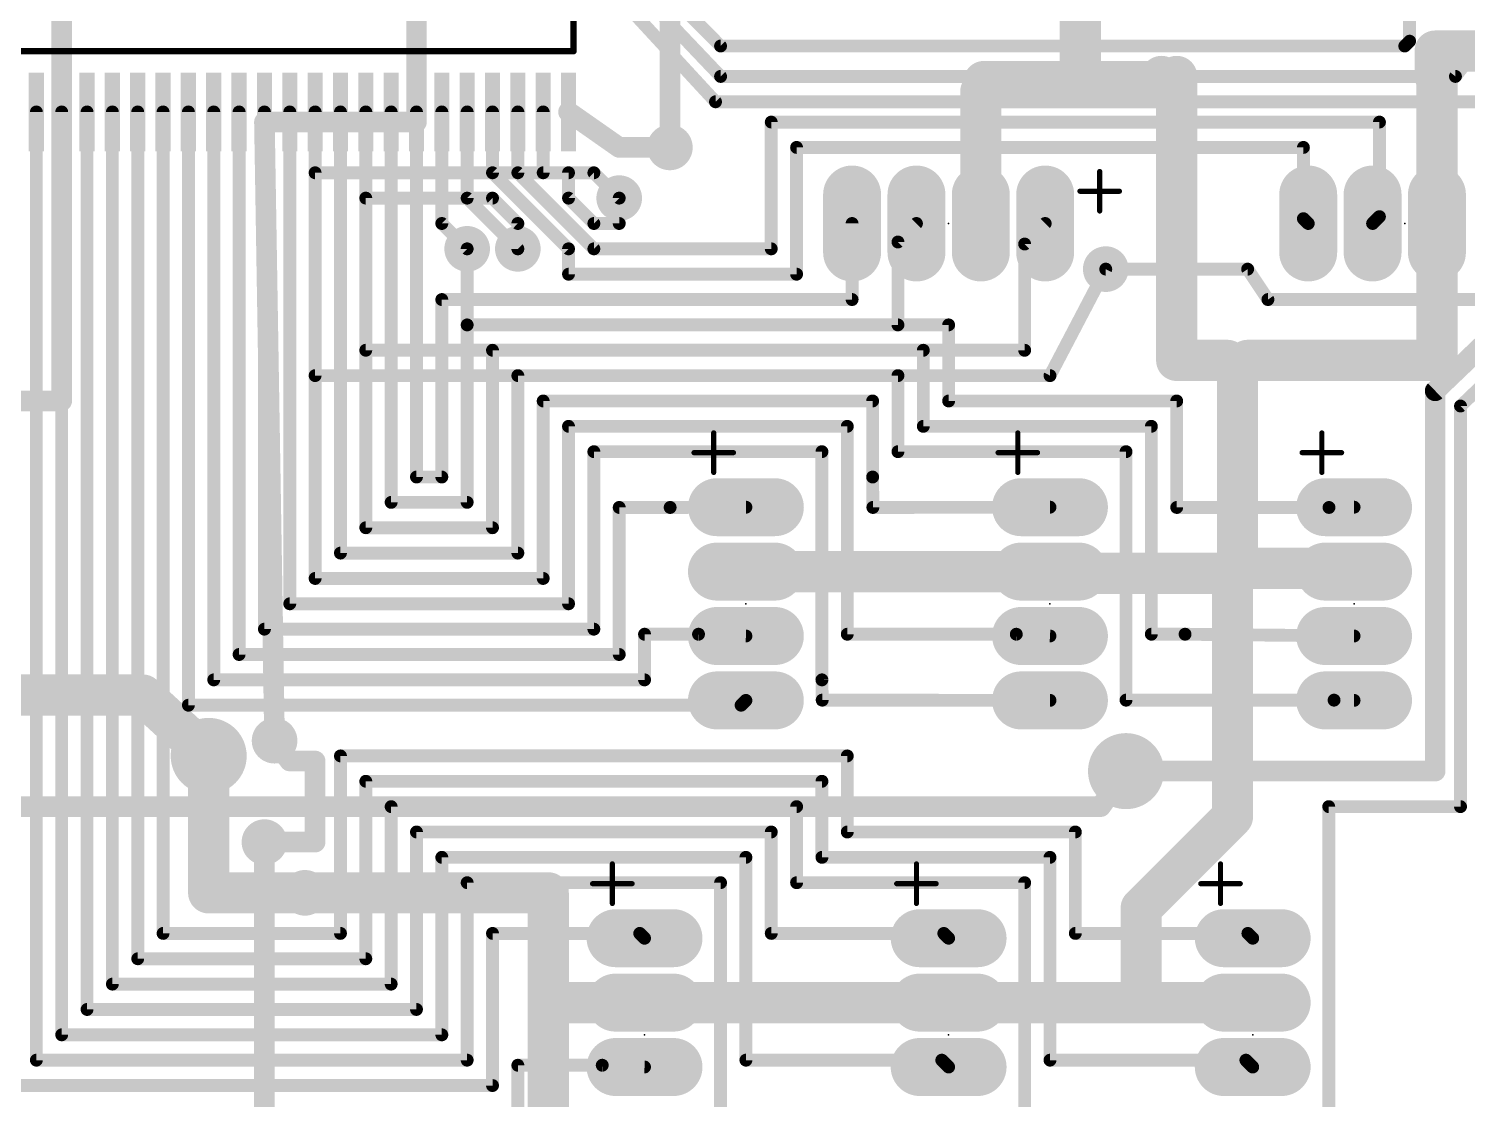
# Model space of a CAD drawing. Extents: x -47 to 149, y 1 to 249.
# Drawn here: x -23.15 to 5.23, y 55.73 to 76.84 of the extents above; entities that cross this region are included whole.
import ezdxf

# ---------------------------------------------------------------- set-up
doc = ezdxf.new("R2010")
doc.units = 0
for name, color, linetype in [('1', 22, 'CONTINUOUS'), ('16', 175, 'CONTINUOUS'), ('17', 82, 'CONTINUOUS'), ('18', 82, 'CONTINUOUS'), ('20', 7, 'CONTINUOUS'), ('21', 253, 'CONTINUOUS'), ('23', 7, 'CONTINUOUS')]:
    doc.layers.add(name, color=color, linetype=linetype)

# ---------------------------------------------------------------- blocks, each defined once
blk = doc.blocks.new('LONGP100')
at = {"const_width": 1}
blk.add_lwpolyline([(-0.5, 0), (0.5, 0)], dxfattribs=at)
at = {"const_width": 0.5}
for points in [[(-0.5, 0.25, 1), (-0.5, -0.25)], [(0.5, -0.25, 1), (0.5, 0.25)]]:
    blk.add_lwpolyline(points, format="xyb", dxfattribs=at)
blk = doc.blocks.new('RECT')
blk.add_solid([(-0.5, -0.5), (0.5, -0.5), (-0.5, 0.5), (0.5, 0.5)])
blk = doc.blocks.new('ROUNDV')
at = {"const_width": 0.5}
blk.add_lwpolyline([(0, -0.25, 1), (0, 0.25, 1), (0, -0.25)], format="xyb", dxfattribs=at)

msp = doc.modelspace()

# ---------------------------------------------------------------- linework, layer by layer
at = {"layer": '1'}
for points, const_width in [([(4.095, 79), (4.095, 76.595)], 0.254), ([(-9.6, 75.4), (-12, 78)], 0.254), ([(-9.5, 75.9), (-11.5, 78)], 0.254), ([(-9.5, 76.5), (-11, 78)], 0.254), ([(4.095, 76.595), (4, 76.5)], 0.254), ([(4, 76.5), (-9.5, 76.5)], 0.254), ([(5.365, 76.365), (5, 75.9)], 0.254), ([(5, 75.9), (-9.5, 75.9)], 0.254), ([(5.8, 75.4), (-9.6, 75.4)], 0.254), ([(-23, 75.2), (-23, 56.5)], 0.254), ([(-22.5, 75.2), (-22.5, 57)], 0.254), ([(-22, 75.2), (-22, 57.5)], 0.254), ([(-21.5, 75.2), (-21.5, 58)], 0.254), ([(-21, 75.2), (-21, 58.5)], 0.254), ([(-20.5, 75.2), (-20.5, 59)], 0.254), ([(-20, 75.2), (-20, 63.5)], 0.254), ([(-19.5, 75.2), (-19.5, 64)], 0.254), ([(-19, 75.2), (-19, 64.5)], 0.254), ([(-18.5, 75.2), (-18.5, 65)], 0.254), ([(-18, 75.2), (-18, 65.5)], 0.254), ([(-17.5, 75.2), (-17.5, 66)], 0.254), ([(-17, 75.2), (-17, 66.5)], 0.254), ([(-16.5, 75.2), (-16.5, 67)], 0.254), ([(-16, 75.2), (-16, 67.5)], 0.254), ([(-15.5, 75.2), (-15.5, 68)], 0.254), ([(-15, 75.2), (-15, 73)], 0.254), ([(-14.5, 75.2), (-14.5, 73.5)], 0.254), ([(-14, 75.2), (-14, 74)], 0.254), ([(-13.5, 75.2), (-13.5, 74)], 0.254), ([(-13, 75.2), (-13, 74)], 0.254), ([(-12.5, 75.2), (-11.5, 74.5)], 0.4064), ([(-8.5, 72.5), (-8.5, 75)], 0.254), ([(-8.5, 75), (3.5, 75)], 0.254), ([(3.5, 75), (3.5, 73.135)], 0.254), ([(-11.5, 74.5), (-10.5, 74.5)], 0.4064), ([(-8, 72), (-8, 74.5)], 0.254), ([(-8, 74.5), (2, 74.5)], 0.254), ([(2, 74.5), (2, 73.095)], 0.254), ([(-14, 74), (-12.5, 72.5)], 0.254), ([(-13.5, 74), (-12, 72.5)], 0.254), ([(-13, 74), (-12, 74)], 0.254), ([(-12, 74), (-11.5, 73.5)], 0.254), ([(-14.5, 73.5), (-13.5, 72.5)], 0.254), ([(3.5, 73.135), (3.365, 73)], 0.254), ([(-15, 73), (-14.5, 72.5)], 0.254), ([(-6.905, 71.5), (-6.905, 73)], 0.254), ([(2, 73.095), (2.095, 73)], 0.254), ([(-12.5, 72.5), (-12.5, 72)], 0.254), ([(-12, 72.5), (-8.5, 72.5)], 0.254), ([(-12.5, 72), (-8, 72)], 0.254), ([(-1.9, 72.1), (0.9, 72.1)], 0.254), ([(0.9, 72.1), (1.3, 71.5)], 0.254), ([(7, 72), (4.6, 69.7)], 0.4064), ([(7.5, 71.7), (5.1, 69.4)], 0.254), ([(-15, 68), (-15, 71.5)], 0.254), ([(-15, 71.5), (-6.905, 71.5)], 0.254), ([(1.3, 71.5), (6, 71.5)], 0.254), ([(-14.5, 67.5), (-14.5, 71)], 0.254), ([(-14.5, 71), (-5, 71)], 0.254), ([(-5, 71), (-5, 69.5)], 0.254), ([(-14, 67), (-14, 70.5)], 0.254), ([(-14, 70.5), (-5.5, 70.5)], 0.254), ([(-5.5, 70.5), (-5.5, 69)], 0.254), ([(-13.5, 66.5), (-13.5, 70)], 0.254), ([(-13.5, 70), (-6, 70)], 0.254), ([(-6, 70), (-6, 68.5)], 0.254), ([(4.6, 69.7), (4.6, 62.2)], 0.4064), ([(-13, 66), (-13, 69.5)], 0.254), ([(-13, 69.5), (-6.5, 69.5)], 0.254), ([(-6.5, 69.5), (-6.5, 68)], 0.254), ([(-5, 69.5), (-0.5, 69.5)], 0.254), ([(-0.5, 69.5), (-0.5, 67.4)], 0.254), ([(5.1, 69.4), (5.1, 61.5)], 0.254), ([(-12.5, 65.5), (-12.5, 69)], 0.254), ([(-12.5, 69), (-7, 69)], 0.254), ([(-7, 69), (-7, 64.9)], 0.254), ([(-5.5, 69), (-1, 69)], 0.254), ([(-1, 69), (-1, 64.9)], 0.254), ([(-12, 65), (-12, 68.5)], 0.254), ([(-12, 68.5), (-7.5, 68.5)], 0.254), ([(-7.5, 68.5), (-7.5, 64)], 0.254), ([(-6, 68.5), (-1.5, 68.5)], 0.254), ([(-1.5, 68.5), (-1.5, 63.6)], 0.254), ([(-15.5, 68), (-15, 68)], 0.254), ([(-6.5, 68), (-6.495, 67.4)], 0.254), ([(-16, 67.5), (-14.5, 67.5)], 0.254), ([(-11.5, 64.5), (-11.5, 67.4)], 0.254), ([(-11.5, 67.4), (-10.495, 67.4)], 0.254), ([(-10.495, 67.4), (-9, 67.405)], 0.254), ([(-6.495, 67.4), (-3, 67.405)], 0.254), ([(-0.5, 67.4), (2.505, 67.4)], 0.254), ([(2.505, 67.4), (3, 67.405)], 0.254), ([(-16.5, 67), (-14, 67)], 0.254), ([(-17, 66.5), (-13.5, 66.5)], 0.254), ([(-17.5, 66), (-13, 66)], 0.254), ([(-18, 65.5), (-12.5, 65.5)], 0.254), ([(-18.5, 65), (-12, 65)], 0.254), ([(-11, 64), (-11, 64.9)], 0.254), ([(-11, 64.9), (-9.935, 64.9)], 0.254), ([(-9.935, 64.9), (-9, 64.865)], 0.254), ([(-7, 64.9), (-3.665, 64.9)], 0.254), ([(-3.665, 64.9), (-3, 64.865)], 0.254), ([(-1, 64.9), (-0.335, 64.9)], 0.254), ([(-0.335, 64.9), (3, 64.865)], 0.254), ([(-19, 64.5), (-11.5, 64.5)], 0.254), ([(-19.5, 64), (-11, 64)], 0.254), ([(-7.5, 64), (-7.495, 63.6)], 0.254), ([(-20, 63.5), (-9.095, 63.5)], 0.254), ([(-9.095, 63.5), (-9, 63.595)], 0.254), ([(-7.495, 63.6), (-3, 63.595)], 0.254), ([(-1.5, 63.6), (2.605, 63.6)], 0.254), ([(2.605, 63.6), (3, 63.595)], 0.254), ([(-19.6, 62.5), (-19.6, 59.8)], 0.8128), ([(-18.3, 62.8), (-18, 62.4)], 0.4064), ([(-18, 62.4), (-17.5, 62.4)], 0.4064), ([(-17.5, 62.4), (-17.5, 60.8)], 0.4064), ([(-17, 59), (-17, 62.5)], 0.254), ([(-17, 62.5), (-7, 62.5)], 0.254), ([(-7, 62.5), (-7, 61)], 0.254), ([(4.6, 62.2), (-1.5, 62.2)], 0.4064), ([(-16.5, 58.5), (-16.5, 62)], 0.254), ([(-16.5, 62), (-7.5, 62)], 0.254), ([(-7.5, 62), (-7.5, 60.5)], 0.254), ([(-16, 58), (-16, 61.5)], 0.254), ([(-16, 61.5), (-8, 61.5)], 0.254), ([(-8, 61.5), (-8, 60)], 0.254), ([(5.1, 61.5), (2.5, 61.5)], 0.254), ([(2.5, 61.5), (2.5, 53.4)], 0.254), ([(-15.5, 57.5), (-15.5, 61)], 0.254), ([(-15.5, 61), (-8.5, 61)], 0.254), ([(-8.5, 61), (-8.5, 59)], 0.254), ([(-7, 61), (-2.5, 61)], 0.254), ([(-2.5, 61), (-2.5, 59)], 0.254), ([(-17.5, 60.8), (-18.5, 60.8)], 0.4064), ([(-15, 57), (-15, 60.5)], 0.254), ([(-15, 60.5), (-9, 60.5)], 0.254), ([(-9, 60.5), (-9, 56.5)], 0.254), ([(-7.5, 60.5), (-3, 60.5)], 0.254), ([(-3, 60.5), (-3, 56.5)], 0.254), ([(-19.6, 59.8), (-17.7, 59.8)], 0.8128), ([(-14.5, 56.5), (-14.5, 60)], 0.254), ([(-14.5, 60), (-9.5, 60)], 0.254), ([(-9.5, 60), (-9.5, 55)], 0.254), ([(-8, 60), (-3.5, 60)], 0.254), ([(-3.5, 60), (-3.5, 55)], 0.254), ([(-20.5, 59), (-17, 59)], 0.254), ([(-14, 56), (-14, 59)], 0.254), ([(-14, 59), (-11.095, 59)], 0.254), ([(-11.095, 59), (-11, 58.905)], 0.254), ([(-8.5, 59), (-5.095, 59)], 0.254), ([(-5.095, 59), (-5, 58.905)], 0.254), ([(-2.5, 59), (0.905, 59)], 0.254), ([(0.905, 59), (1, 58.905)], 0.254), ([(-21, 58.5), (-16.5, 58.5)], 0.254), ([(-21.5, 58), (-16, 58)], 0.254), ([(-22, 57.5), (-15.5, 57.5)], 0.254), ([(-22.5, 57), (-15, 57)], 0.254), ([(-23, 56.5), (-14.5, 56.5)], 0.254), ([(-13.5, 55.5), (-13.5, 56.4)], 0.254), ([(-13.5, 56.4), (-11.835, 56.4)], 0.254), ([(-11.835, 56.4), (-11, 56.365)], 0.254), ([(-9, 56.5), (-5.135, 56.5)], 0.254), ([(-5.135, 56.5), (-5, 56.365)], 0.254), ([(-3, 56.5), (0.865, 56.5)], 0.254), ([(0.865, 56.5), (1, 56.365)], 0.254), ([(-23.5, 56), (-14, 56)], 0.254)]:
    msp.add_lwpolyline(points, dxfattribs=dict(at, const_width=const_width))
for points, const_width in [([(4.0315, 76.595, 1), (4.1585, 76.595)], 0.127), ([(4.1399, 76.5501, 1), (4.0501, 76.6399)], 0.127), ([(-9.5, 76.5635, 1), (-9.5, 76.4365)], 0.127), ([(-9.5449, 76.4551, 1), (-9.4551, 76.5449)], 0.127), ([(3.9551, 76.5449, 1), (4.0449, 76.4551)], 0.127), ([(4, 76.4365, 1), (4, 76.5635)], 0.127), ([(-9.5, 75.9635, 1), (-9.5, 75.8365)], 0.127), ([(-9.546, 75.8562, 1), (-9.454, 75.9438)], 0.127), ([(4.9501, 75.9392, 1), (5.0499, 75.8608)], 0.127), ([(5, 75.8365, 1), (5, 75.9635)], 0.127), ([(-9.6, 75.4635, 1), (-9.6, 75.3365)], 0.127), ([(-9.6467, 75.3569, 1), (-9.5533, 75.4431)], 0.127), ([(-22.9365, 75.2, 1), (-23.0635, 75.2)], 0.127), ([(-22.4365, 75.2, 1), (-22.5635, 75.2)], 0.127), ([(-21.9365, 75.2, 1), (-22.0635, 75.2)], 0.127), ([(-21.4365, 75.2, 1), (-21.5635, 75.2)], 0.127), ([(-20.9365, 75.2, 1), (-21.0635, 75.2)], 0.127), ([(-20.4365, 75.2, 1), (-20.5635, 75.2)], 0.127), ([(-19.9365, 75.2, 1), (-20.0635, 75.2)], 0.127), ([(-19.4365, 75.2, 1), (-19.5635, 75.2)], 0.127), ([(-18.9365, 75.2, 1), (-19.0635, 75.2)], 0.127), ([(-18.4365, 75.2, 1), (-18.5635, 75.2)], 0.127), ([(-17.9365, 75.2, 1), (-18.0635, 75.2)], 0.127), ([(-17.4365, 75.2, 1), (-17.5635, 75.2)], 0.127), ([(-16.9365, 75.2, 1), (-17.0635, 75.2)], 0.127), ([(-16.4365, 75.2, 1), (-16.5635, 75.2)], 0.127), ([(-15.9365, 75.2, 1), (-16.0635, 75.2)], 0.127), ([(-15.4365, 75.2, 1), (-15.5635, 75.2)], 0.127), ([(-14.9365, 75.2, 1), (-15.0635, 75.2)], 0.127), ([(-14.4365, 75.2, 1), (-14.5635, 75.2)], 0.127), ([(-13.9365, 75.2, 1), (-14.0635, 75.2)], 0.127), ([(-13.4365, 75.2, 1), (-13.5635, 75.2)], 0.127), ([(-12.9365, 75.2, 1), (-13.0635, 75.2)], 0.127), ([(-12.4417, 75.2832, 1), (-12.5583, 75.1168)], 0.2032), ([(-8.4365, 75, 1), (-8.5635, 75)], 0.127), ([(-8.5, 75.0635, 1), (-8.5, 74.9365)], 0.127), ([(3.5635, 75, 1), (3.4365, 75)], 0.127), ([(3.5, 74.9365, 1), (3.5, 75.0635)], 0.127), ([(-11.5, 74.6016, 1), (-11.5, 74.3984)], 0.2032), ([(-11.5583, 74.4168, 1), (-11.4417, 74.5832)], 0.2032), ([(-10.5, 74.3984, 1), (-10.5, 74.6016)], 0.2032), ([(-7.9365, 74.5, 1), (-8.0635, 74.5)], 0.127), ([(-8, 74.5635, 1), (-8, 74.4365)], 0.127), ([(2.0635, 74.5, 1), (1.9365, 74.5)], 0.127), ([(2, 74.4365, 1), (2, 74.5635)], 0.127), ([(-13.9551, 74.0449, 1), (-14.0449, 73.9551)], 0.127), ([(-13.4551, 74.0449, 1), (-13.5449, 73.9551)], 0.127), ([(-13, 74.0635, 1), (-13, 73.9365)], 0.127), ([(-11.9551, 74.0449, 1), (-12.0449, 73.9551)], 0.127), ([(-12, 73.9365, 1), (-12, 74.0635)], 0.127), ([(-14.0635, 74, 1), (-13.9365, 74)], 0.127), ([(-13.5635, 74, 1), (-13.4365, 74)], 0.127), ([(-13.0635, 74, 1), (-12.9365, 74)], 0.127), ([(-14.4551, 73.5449, 1), (-14.5449, 73.4551)], 0.127), ([(-14.5635, 73.5, 1), (-14.4365, 73.5)], 0.127), ([(-11.5449, 73.4551, 1), (-11.4551, 73.5449)], 0.127), ([(3.5449, 73.0901, 1), (3.4551, 73.1799)], 0.127), ([(-14.9551, 73.0449, 1), (-15.0449, 72.9551)], 0.127), ([(-15.0635, 73, 1), (-14.9365, 73)], 0.127), ([(-6.8415, 73, 1), (-6.9685, 73)], 0.127), ([(2.0449, 73.1399, 1), (1.9551, 73.0501)], 0.127), ([(1.9365, 73.095, 1), (2.0635, 73.095)], 0.127), ([(2.0501, 72.9551, 1), (2.1399, 73.0449)], 0.127), ([(3.3201, 73.0449, 1), (3.4099, 72.9551)], 0.127), ([(3.4365, 73.135, 1), (3.5635, 73.135)], 0.127), ([(-14.5449, 72.4551, 1), (-14.4551, 72.5449)], 0.127), ([(-13.5449, 72.4551, 1), (-13.4551, 72.5449)], 0.127), ([(-12.4365, 72.5, 1), (-12.5635, 72.5)], 0.127), ([(-12.5449, 72.4551, 1), (-12.4551, 72.5449)], 0.127), ([(-12, 72.5635, 1), (-12, 72.4365)], 0.127), ([(-12.0449, 72.4551, 1), (-11.9551, 72.5449)], 0.127), ([(-8.5635, 72.5, 1), (-8.4365, 72.5)], 0.127), ([(-8.5, 72.4365, 1), (-8.5, 72.5635)], 0.127), ([(-12.5, 72.0635, 1), (-12.5, 71.9365)], 0.127), ([(-8, 71.9365, 1), (-8, 72.0635)], 0.127), ([(-1.9, 72.1635, 1), (-1.9, 72.0365)], 0.127), ([(0.9528, 72.1352, 1), (0.8472, 72.0648)], 0.127), ([(0.9, 72.0365, 1), (0.9, 72.1635)], 0.127), ([(-12.5635, 72, 1), (-12.4365, 72)], 0.127), ([(-8.0635, 72, 1), (-7.9365, 72)], 0.127), ([(-14.9365, 71.5, 1), (-15.0635, 71.5)], 0.127), ([(-15, 71.5635, 1), (-15, 71.4365)], 0.127), ([(-6.9685, 71.5, 1), (-6.8415, 71.5)], 0.127), ([(-6.905, 71.4365, 1), (-6.905, 71.5635)], 0.127), ([(1.3, 71.5635, 1), (1.3, 71.4365)], 0.127), ([(1.2472, 71.4648, 1), (1.3528, 71.5352)], 0.127), ([(-14.4365, 71, 1), (-14.5635, 71)], 0.127), ([(-14.5, 71.0635, 1), (-14.5, 70.9365)], 0.127), ([(-4.9365, 71, 1), (-5.0635, 71)], 0.127), ([(-5, 70.9365, 1), (-5, 71.0635)], 0.127), ([(-13.9365, 70.5, 1), (-14.0635, 70.5)], 0.127), ([(-14, 70.5635, 1), (-14, 70.4365)], 0.127), ([(-5.4365, 70.5, 1), (-5.5635, 70.5)], 0.127), ([(-5.5, 70.4365, 1), (-5.5, 70.5635)], 0.127), ([(-13.4365, 70, 1), (-13.5635, 70)], 0.127), ([(-13.5, 70.0635, 1), (-13.5, 69.9365)], 0.127), ([(-5.9365, 70, 1), (-6.0635, 70)], 0.127), ([(-6, 69.9365, 1), (-6, 70.0635)], 0.127), ([(4.7016, 69.7, 1), (4.4984, 69.7)], 0.2032), ([(4.5297, 69.7734, 1), (4.6703, 69.6266)], 0.2032), ([(-12.9365, 69.5, 1), (-13.0635, 69.5)], 0.127), ([(-13, 69.5635, 1), (-13, 69.4365)], 0.127), ([(-6.4365, 69.5, 1), (-6.5635, 69.5)], 0.127), ([(-6.5, 69.4365, 1), (-6.5, 69.5635)], 0.127), ([(-5, 69.5635, 1), (-5, 69.4365)], 0.127), ([(-5.0635, 69.5, 1), (-4.9365, 69.5)], 0.127), ([(-0.4365, 69.5, 1), (-0.5635, 69.5)], 0.127), ([(-0.5, 69.4365, 1), (-0.5, 69.5635)], 0.127), ([(5.1635, 69.4, 1), (5.0365, 69.4)], 0.127), ([(5.0561, 69.4458, 1), (5.1439, 69.3542)], 0.127), ([(-12.4365, 69, 1), (-12.5635, 69)], 0.127), ([(-12.5, 69.0635, 1), (-12.5, 68.9365)], 0.127), ([(-6.9365, 69, 1), (-7.0635, 69)], 0.127), ([(-7, 68.9365, 1), (-7, 69.0635)], 0.127), ([(-5.5, 69.0635, 1), (-5.5, 68.9365)], 0.127), ([(-5.5635, 69, 1), (-5.4365, 69)], 0.127), ([(-0.9365, 69, 1), (-1.0635, 69)], 0.127), ([(-1, 68.9365, 1), (-1, 69.0635)], 0.127), ([(-11.9365, 68.5, 1), (-12.0635, 68.5)], 0.127), ([(-12, 68.5635, 1), (-12, 68.4365)], 0.127), ([(-7.4365, 68.5, 1), (-7.5635, 68.5)], 0.127), ([(-7.5, 68.4365, 1), (-7.5, 68.5635)], 0.127), ([(-6, 68.5635, 1), (-6, 68.4365)], 0.127), ([(-6.0635, 68.5, 1), (-5.9365, 68.5)], 0.127), ([(-1.4365, 68.5, 1), (-1.5635, 68.5)], 0.127), ([(-1.5, 68.4365, 1), (-1.5, 68.5635)], 0.127), ([(-15.5, 68.0635, 1), (-15.5, 67.9365)], 0.127), ([(-15, 67.9365, 1), (-15, 68.0635)], 0.127), ([(-6.4365, 68.0005, 1), (-6.5635, 67.9995)], 0.127), ([(-15.5635, 68, 1), (-15.4365, 68)], 0.127), ([(-15.0635, 68, 1), (-14.9365, 68)], 0.127), ([(-6.5635, 68, 1), (-6.4365, 68)], 0.127), ([(-16, 67.5635, 1), (-16, 67.4365)], 0.127), ([(-16.0635, 67.5, 1), (-15.9365, 67.5)], 0.127), ([(-14.5635, 67.5, 1), (-14.4365, 67.5)], 0.127), ([(-14.5, 67.4365, 1), (-14.5, 67.5635)], 0.127), ([(-11.4365, 67.4, 1), (-11.5635, 67.4)], 0.127), ([(-11.5, 67.4635, 1), (-11.5, 67.3365)], 0.127), ([(-10.4952, 67.4635, 1), (-10.4948, 67.3365)], 0.127), ([(-10.495, 67.3365, 1), (-10.495, 67.4635)], 0.127), ([(-8.9998, 67.3415, 1), (-9.0002, 67.4685)], 0.127), ([(-6.4951, 67.4635, 1), (-6.4949, 67.3365)], 0.127), ([(-6.5585, 67.3995, 1), (-6.4315, 67.4005)], 0.127), ([(-2.9999, 67.3415, 1), (-3.0001, 67.4685)], 0.127), ([(-0.5, 67.4635, 1), (-0.5, 67.3365)], 0.127), ([(-0.5635, 67.4, 1), (-0.4365, 67.4)], 0.127), ([(2.5044, 67.4635, 1), (2.5056, 67.3365)], 0.127), ([(2.505, 67.3365, 1), (2.505, 67.4635)], 0.127), ([(3.0006, 67.3415, 1), (2.9994, 67.4685)], 0.127), ([(-16.5, 67.0635, 1), (-16.5, 66.9365)], 0.127), ([(-16.5635, 67, 1), (-16.4365, 67)], 0.127), ([(-14.0635, 67, 1), (-13.9365, 67)], 0.127), ([(-14, 66.9365, 1), (-14, 67.0635)], 0.127), ([(-17, 66.5635, 1), (-17, 66.4365)], 0.127), ([(-17.0635, 66.5, 1), (-16.9365, 66.5)], 0.127), ([(-13.5635, 66.5, 1), (-13.4365, 66.5)], 0.127), ([(-13.5, 66.4365, 1), (-13.5, 66.5635)], 0.127), ([(-17.5, 66.0635, 1), (-17.5, 65.9365)], 0.127), ([(-17.5635, 66, 1), (-17.4365, 66)], 0.127), ([(-13.0635, 66, 1), (-12.9365, 66)], 0.127), ([(-13, 65.9365, 1), (-13, 66.0635)], 0.127), ([(-18, 65.5635, 1), (-18, 65.4365)], 0.127), ([(-12.5, 65.4365, 1), (-12.5, 65.5635)], 0.127), ([(-18.0635, 65.5, 1), (-17.9365, 65.5)], 0.127), ([(-12.5635, 65.5, 1), (-12.4365, 65.5)], 0.127), ([(-18.5, 65.0635, 1), (-18.5, 64.9365)], 0.127), ([(-18.5635, 65, 1), (-18.4365, 65)], 0.127), ([(-12.0635, 65, 1), (-11.9365, 65)], 0.127), ([(-12, 64.9365, 1), (-12, 65.0635)], 0.127), ([(-10.9365, 64.9, 1), (-11.0635, 64.9)], 0.127), ([(-11, 64.9635, 1), (-11, 64.8365)], 0.127), ([(-9.9326, 64.9635, 1), (-9.9374, 64.8365)], 0.127), ([(-9.935, 64.8365, 1), (-9.935, 64.9635)], 0.127), ([(-7, 64.9635, 1), (-7, 64.8365)], 0.127), ([(-3.6617, 64.9634, 1), (-3.6683, 64.8366)], 0.127), ([(-3.665, 64.8365, 1), (-3.665, 64.9635)], 0.127), ([(-1, 64.9635, 1), (-1, 64.8365)], 0.127), ([(-0.3343, 64.9635, 1), (-0.3357, 64.8365)], 0.127), ([(-0.335, 64.8365, 1), (-0.335, 64.9635)], 0.127), ([(-9.0024, 64.8015, 1), (-8.9976, 64.9285)], 0.127), ([(-7.0635, 64.9, 1), (-6.9365, 64.9)], 0.127), ([(-3.0033, 64.8016, 1), (-2.9967, 64.9284)], 0.127), ([(-1.0635, 64.9, 1), (-0.9365, 64.9)], 0.127), ([(2.9993, 64.8015, 1), (3.0007, 64.9285)], 0.127), ([(-19, 64.5635, 1), (-19, 64.4365)], 0.127), ([(-19.0635, 64.5, 1), (-18.9365, 64.5)], 0.127), ([(-11.5635, 64.5, 1), (-11.4365, 64.5)], 0.127), ([(-11.5, 64.4365, 1), (-11.5, 64.5635)], 0.127), ([(-19.5, 64.0635, 1), (-19.5, 63.9365)], 0.127), ([(-19.5635, 64, 1), (-19.4365, 64)], 0.127), ([(-11.0635, 64, 1), (-10.9365, 64)], 0.127), ([(-11, 63.9365, 1), (-11, 64.0635)], 0.127), ([(-7.4365, 64.0008, 1), (-7.5635, 63.9992)], 0.127), ([(-7.5635, 64, 1), (-7.4365, 64)], 0.127), ([(-20, 63.5635, 1), (-20, 63.4365)], 0.127), ([(-9.1399, 63.5449, 1), (-9.0501, 63.4551)], 0.127), ([(-9.095, 63.4365, 1), (-9.095, 63.5635)], 0.127), ([(-8.9551, 63.5501, 1), (-9.0449, 63.6399)], 0.127), ([(-7.4949, 63.6635, 1), (-7.4951, 63.5365)], 0.127), ([(-7.5585, 63.5992, 1), (-7.4315, 63.6008)], 0.127), ([(-3.0001, 63.5315, 1), (-2.9999, 63.6585)], 0.127), ([(-1.5, 63.6635, 1), (-1.5, 63.5365)], 0.127), ([(-1.5635, 63.6, 1), (-1.4365, 63.6)], 0.127), ([(2.6058, 63.6635, 1), (2.6042, 63.5365)], 0.127), ([(2.605, 63.5365, 1), (2.605, 63.6635)], 0.127), ([(2.9992, 63.5315, 1), (3.0008, 63.6585)], 0.127), ([(-20.0635, 63.5, 1), (-19.9365, 63.5)], 0.127), ([(-19.3968, 62.5, 1), (-19.8032, 62.5)], 0.4064), ([(-18.2187, 62.861, 1), (-18.3813, 62.739)], 0.2032), ([(-18, 62.5016, 1), (-18, 62.2984)], 0.2032), ([(-18.0813, 62.339, 1), (-17.9187, 62.461)], 0.2032), ([(-17.3984, 62.4, 1), (-17.6016, 62.4)], 0.2032), ([(-17.5, 62.2984, 1), (-17.5, 62.5016)], 0.2032), ([(-16.9365, 62.5, 1), (-17.0635, 62.5)], 0.127), ([(-17, 62.5635, 1), (-17, 62.4365)], 0.127), ([(-6.9365, 62.5, 1), (-7.0635, 62.5)], 0.127), ([(-7, 62.4365, 1), (-7, 62.5635)], 0.127), ([(-1.5, 62.3016, 1), (-1.5, 62.0984)], 0.2032), ([(4.4984, 62.2, 1), (4.7016, 62.2)], 0.2032), ([(4.6, 62.0984, 1), (4.6, 62.3016)], 0.2032), ([(-16.4365, 62, 1), (-16.5635, 62)], 0.127), ([(-16.5, 62.0635, 1), (-16.5, 61.9365)], 0.127), ([(-7.4365, 62, 1), (-7.5635, 62)], 0.127), ([(-7.5, 61.9365, 1), (-7.5, 62.0635)], 0.127), ([(-15.9365, 61.5, 1), (-16.0635, 61.5)], 0.127), ([(-16, 61.5635, 1), (-16, 61.4365)], 0.127), ([(-7.9365, 61.5, 1), (-8.0635, 61.5)], 0.127), ([(-8, 61.4365, 1), (-8, 61.5635)], 0.127), ([(2.5, 61.5635, 1), (2.5, 61.4365)], 0.127), ([(2.5635, 61.5, 1), (2.4365, 61.5)], 0.127), ([(5.1, 61.4365, 1), (5.1, 61.5635)], 0.127), ([(5.0365, 61.5, 1), (5.1635, 61.5)], 0.127), ([(-15.4365, 61, 1), (-15.5635, 61)], 0.127), ([(-15.5, 61.0635, 1), (-15.5, 60.9365)], 0.127), ([(-8.4365, 61, 1), (-8.5635, 61)], 0.127), ([(-8.5, 60.9365, 1), (-8.5, 61.0635)], 0.127), ([(-7, 61.0635, 1), (-7, 60.9365)], 0.127), ([(-7.0635, 61, 1), (-6.9365, 61)], 0.127), ([(-2.4365, 61, 1), (-2.5635, 61)], 0.127), ([(-2.5, 60.9365, 1), (-2.5, 61.0635)], 0.127), ([(-18.5, 60.9016, 1), (-18.5, 60.6984)], 0.2032), ([(-17.6016, 60.8, 1), (-17.3984, 60.8)], 0.2032), ([(-17.5, 60.6984, 1), (-17.5, 60.9016)], 0.2032), ([(-14.9365, 60.5, 1), (-15.0635, 60.5)], 0.127), ([(-15, 60.5635, 1), (-15, 60.4365)], 0.127), ([(-8.9365, 60.5, 1), (-9.0635, 60.5)], 0.127), ([(-9, 60.4365, 1), (-9, 60.5635)], 0.127), ([(-7.5, 60.5635, 1), (-7.5, 60.4365)], 0.127), ([(-7.5635, 60.5, 1), (-7.4365, 60.5)], 0.127), ([(-2.9365, 60.5, 1), (-3.0635, 60.5)], 0.127), ([(-3, 60.4365, 1), (-3, 60.5635)], 0.127), ([(-19.6, 60.0032, 1), (-19.6, 59.5968)], 0.4064), ([(-17.7, 59.5968, 1), (-17.7, 60.0032)], 0.4064), ([(-19.8032, 59.8, 1), (-19.3968, 59.8)], 0.4064), ([(-14.4365, 60, 1), (-14.5635, 60)], 0.127), ([(-14.5, 60.0635, 1), (-14.5, 59.9365)], 0.127), ([(-9.4365, 60, 1), (-9.5635, 60)], 0.127), ([(-9.5, 59.9365, 1), (-9.5, 60.0635)], 0.127), ([(-8, 60.0635, 1), (-8, 59.9365)], 0.127), ([(-8.0635, 60, 1), (-7.9365, 60)], 0.127), ([(-3.4365, 60, 1), (-3.5635, 60)], 0.127), ([(-3.5, 59.9365, 1), (-3.5, 60.0635)], 0.127), ([(-20.5, 59.0635, 1), (-20.5, 58.9365)], 0.127), ([(-20.5635, 59, 1), (-20.4365, 59)], 0.127), ([(-17.0635, 59, 1), (-16.9365, 59)], 0.127), ([(-17, 58.9365, 1), (-17, 59.0635)], 0.127), ([(-13.9365, 59, 1), (-14.0635, 59)], 0.127), ([(-14, 59.0635, 1), (-14, 58.9365)], 0.127), ([(-11.0501, 59.0449, 1), (-11.1399, 58.9551)], 0.127), ([(-11.095, 58.9365, 1), (-11.095, 59.0635)], 0.127), ([(-8.5, 59.0635, 1), (-8.5, 58.9365)], 0.127), ([(-8.5635, 59, 1), (-8.4365, 59)], 0.127), ([(-5.0501, 59.0449, 1), (-5.1399, 58.9551)], 0.127), ([(-5.095, 58.9365, 1), (-5.095, 59.0635)], 0.127), ([(-2.5, 59.0635, 1), (-2.5, 58.9365)], 0.127), ([(-2.5635, 59, 1), (-2.4365, 59)], 0.127), ([(0.9499, 59.0449, 1), (0.8601, 58.9551)], 0.127), ([(0.905, 58.9365, 1), (0.905, 59.0635)], 0.127), ([(-11.0449, 58.8601, 1), (-10.9551, 58.9499)], 0.127), ([(-5.0449, 58.8601, 1), (-4.9551, 58.9499)], 0.127), ([(0.9551, 58.8601, 1), (1.0449, 58.9499)], 0.127), ([(-21, 58.5635, 1), (-21, 58.4365)], 0.127), ([(-21.0635, 58.5, 1), (-20.9365, 58.5)], 0.127), ([(-16.5635, 58.5, 1), (-16.4365, 58.5)], 0.127), ([(-16.5, 58.4365, 1), (-16.5, 58.5635)], 0.127), ([(-21.5, 58.0635, 1), (-21.5, 57.9365)], 0.127), ([(-21.5635, 58, 1), (-21.4365, 58)], 0.127), ([(-16.0635, 58, 1), (-15.9365, 58)], 0.127), ([(-16, 57.9365, 1), (-16, 58.0635)], 0.127), ([(-22, 57.5635, 1), (-22, 57.4365)], 0.127), ([(-15.5, 57.4365, 1), (-15.5, 57.5635)], 0.127), ([(-22.0635, 57.5, 1), (-21.9365, 57.5)], 0.127), ([(-15.5635, 57.5, 1), (-15.4365, 57.5)], 0.127), ([(-22.5, 57.0635, 1), (-22.5, 56.9365)], 0.127), ([(-22.5635, 57, 1), (-22.4365, 57)], 0.127), ([(-15.0635, 57, 1), (-14.9365, 57)], 0.127), ([(-15, 56.9365, 1), (-15, 57.0635)], 0.127), ([(-23, 56.5635, 1), (-23, 56.4365)], 0.127), ([(-23.0635, 56.5, 1), (-22.9365, 56.5)], 0.127), ([(-14.5635, 56.5, 1), (-14.4365, 56.5)], 0.127), ([(-14.5, 56.4365, 1), (-14.5, 56.5635)], 0.127), ([(-13.4365, 56.4, 1), (-13.5635, 56.4)], 0.127), ([(-13.5, 56.4635, 1), (-13.5, 56.3365)], 0.127), ([(-11.8323, 56.4634, 1), (-11.8377, 56.3366)], 0.127), ([(-11.835, 56.3365, 1), (-11.835, 56.4635)], 0.127), ([(-11.0027, 56.3016, 1), (-10.9973, 56.4284)], 0.127), ([(-9, 56.5635, 1), (-9, 56.4365)], 0.127), ([(-9.0635, 56.5, 1), (-8.9365, 56.5)], 0.127), ([(-5.0901, 56.5449, 1), (-5.1799, 56.4551)], 0.127), ([(-5.135, 56.4365, 1), (-5.135, 56.5635)], 0.127), ([(-3, 56.5635, 1), (-3, 56.4365)], 0.127), ([(-3.0635, 56.5, 1), (-2.9365, 56.5)], 0.127), ([(0.9099, 56.5449, 1), (0.8201, 56.4551)], 0.127), ([(0.865, 56.4365, 1), (0.865, 56.5635)], 0.127), ([(-5.0449, 56.3201, 1), (-4.9551, 56.4099)], 0.127), ([(0.9551, 56.3201, 1), (1.0449, 56.4099)], 0.127), ([(-14.0635, 56, 1), (-13.9365, 56)], 0.127), ([(-14, 55.9365, 1), (-14, 56.0635)], 0.127)]:
    msp.add_lwpolyline(points, format="xyb", dxfattribs=dict(at, const_width=const_width))
at = {"layer": '16'}
for points, const_width in [([(-10.5, 74.5), (-10.5, 99.5)], 0.4064), ([(-2.4, 78.965), (-2.4, 75.8)], 0.8128), ([(-22.5, 69.5), (-22.5, 78)], 0.4064), ([(-15.5, 78), (-15.5, 75)], 0.4064), ([(4.6, 75.9), (4.6, 76.4)], 0.8128), ([(4.6, 76.4), (6.6, 76.4)], 0.8128), ([(-2.4, 75.8), (-4.3, 75.8)], 0.8128), ([(-0.8, 75.8), (-2.4, 75.8)], 0.8128), ([(-0.8, 75.9), (-0.8, 75.8)], 0.8128), ([(-0.5, 75.9), (-0.8, 75.9)], 0.4064), ([(-0.5, 70.3), (-0.5, 75.9)], 0.8128), ([(4.635, 75.9), (4.6, 75.9)], 0.8128), ([(4.635, 73), (4.635, 75.9)], 0.8128), ([(-4.365, 73), (-4.365, 75.6)], 0.8128), ([(-4.365, 75.6), (-4.3, 75.6)], 0.4064), ([(-4.3, 75.6), (-4.3, 75.8)], 0.4064), ([(-15.5, 75), (-18.5, 75)], 0.4064), ([(-18.5, 75), (-18.3, 62.8)], 0.4064), ([(-12.5, 74), (-17.5, 74)], 0.254), ([(-17.5, 74), (-17.5, 70)], 0.254), ([(-12.5, 73.5), (-12.5, 74)], 0.254), ([(-14, 73.5), (-16.5, 73.5)], 0.254), ([(-16.5, 73.5), (-16.5, 70.5)], 0.254), ([(-13.5, 73), (-14, 73.5)], 0.254), ([(-12, 73), (-12.5, 73.5)], 0.254), ([(-11.5, 73.5), (-11.5, 73)], 0.254), ([(4.635, 70.435), (4.635, 73)], 0.8128), ([(-13.5, 72.5), (-13.5, 73)], 0.254), ([(-11.5, 73), (-12, 73)], 0.254), ([(-6, 72.635), (-5.635, 73)], 0.254), ([(-3.5, 72.595), (-3.095, 73)], 0.254), ([(-6, 71), (-6, 72.635)], 0.254), ([(-3.5, 70.5), (-3.5, 72.595)], 0.254), ([(-14.5, 72.5), (-14.5, 71)], 0.254), ([(-3, 70), (-1.9, 72.1)], 0.254), ([(-14.5, 71), (-6, 71)], 0.254), ([(-0.5, 70.3), (0.5, 70.3)], 0.8128), ([(0.5, 70.3), (0.7, 70.1)], 0.8128), ([(0.7, 70.1), (0.9, 70.3)], 0.8128), ([(0.9, 70.3), (4.5, 70.3)], 0.8128), ([(4.5, 70.3), (4.635, 70.435)], 0.8128), ([(-16.5, 70.5), (-3.5, 70.5)], 0.254), ([(0.7, 66.2), (0.7, 70.1)], 0.8128), ([(-17.5, 70), (-3, 70)], 0.254), ([(-26.7, 69.5), (-22.5, 69.5)], 0.4064), ([(-9, 66.135), (-3, 66.135)], 0.8128), ([(-3, 66.135), (-2.965, 66.1)], 0.8128), ([(-2.965, 66.1), (0.6, 66.1)], 0.8128), ([(0.6, 66.1), (0.7, 66.2)], 0.8128), ([(0.6, 66.1), (0.6, 61.3)], 0.8128), ([(2.935, 66.2), (0.7, 66.2)], 0.8128), ([(3, 66.135), (2.935, 66.2)], 0.8128), ([(3, 66.135), (3, 66.2)], 0.4064), ([(-26.8, 63.7), (-20.9, 63.7)], 0.8128), ([(-20.9, 63.7), (-19.6, 62.5)], 0.8128), ([(-1.5, 62.2), (-2, 61.5)], 0.4064), ([(-2, 61.5), (-26.5, 61.5)], 0.4064), ([(0.6, 61.3), (-1.2, 59.5)], 0.8128), ([(-18.5, 60.8), (-18.5, 54)], 0.4064), ([(-17.7, 59.8), (-12.9, 59.8)], 0.8128), ([(-12.9, 59.8), (-12.9, 57.635)], 0.8128), ([(-1.2, 59.5), (-1.2, 57.635)], 0.8128), ([(-12.9, 57.635), (-11, 57.635)], 0.8128), ([(-12.9, 57.635), (-12.9, 53.8)], 0.8128), ([(-11, 57.635), (-5, 57.635)], 0.8128), ([(-5, 57.635), (-1.2, 57.635)], 0.8128), ([(-1.2, 57.635), (1, 57.635)], 0.8128)]:
    msp.add_lwpolyline(points, dxfattribs=dict(at, const_width=const_width))
for points, const_width in [([(4.8032, 76.4, 1), (4.3968, 76.4)], 0.4064), ([(4.6, 76.6032, 1), (4.6, 76.1968)], 0.4064), ([(-4.3, 76.0032, 1), (-4.3, 75.5968)], 0.4064), ([(-2.4, 76.0032, 1), (-2.4, 75.5968)], 0.4064), ([(-2.4, 75.5968, 1), (-2.4, 76.0032)], 0.4064), ([(-0.5968, 75.9, 1), (-1.0032, 75.9)], 0.4064), ([(-0.8, 75.5968, 1), (-0.8, 76.0032)], 0.4064), ([(-0.8, 76.0016, 1), (-0.8, 75.7984)], 0.2032), ([(-0.2968, 75.9, 1), (-0.7032, 75.9)], 0.4064), ([(-0.5, 75.7984, 1), (-0.5, 76.0016)], 0.2032), ([(4.6, 76.1032, 1), (4.6, 75.6968)], 0.4064), ([(4.3968, 75.9, 1), (4.8032, 75.9)], 0.4064), ([(4.8382, 75.9, 1), (4.4318, 75.9)], 0.4064), ([(4.635, 75.6968, 1), (4.635, 76.1032)], 0.4064), ([(-4.1618, 75.6, 1), (-4.5682, 75.6)], 0.4064), ([(-4.365, 75.7016, 1), (-4.365, 75.4984)], 0.2032), ([(-4.1984, 75.8, 1), (-4.4016, 75.8)], 0.2032), ([(-4.3, 75.4984, 1), (-4.3, 75.7016)], 0.2032), ([(-2.6032, 75.8, 1), (-2.1968, 75.8)], 0.4064), ([(-1.0032, 75.8, 1), (-0.5968, 75.8)], 0.4064), ([(-4.4016, 75.6, 1), (-4.1984, 75.6)], 0.2032), ([(-18.5, 75.1016, 1), (-18.5, 74.8984)], 0.2032), ([(-18.3984, 75.0017, 1), (-18.6016, 74.9983)], 0.2032), ([(-15.6016, 75, 1), (-15.3984, 75)], 0.2032), ([(-15.5, 74.8984, 1), (-15.5, 75.1016)], 0.2032), ([(-10.6016, 74.5, 1), (-10.3984, 74.5)], 0.2032), ([(-17.5, 74.0635, 1), (-17.5, 73.9365)], 0.127), ([(-17.4365, 74, 1), (-17.5635, 74)], 0.127), ([(-12.4365, 74, 1), (-12.5635, 74)], 0.127), ([(-12.5, 73.9365, 1), (-12.5, 74.0635)], 0.127), ([(-16.5, 73.5635, 1), (-16.5, 73.4365)], 0.127), ([(-16.4365, 73.5, 1), (-16.5635, 73.5)], 0.127), ([(-13.9551, 73.5449, 1), (-14.0449, 73.4551)], 0.127), ([(-14, 73.4365, 1), (-14, 73.5635)], 0.127), ([(-12.4551, 73.5449, 1), (-12.5449, 73.4551)], 0.127), ([(-12.5635, 73.5, 1), (-12.4365, 73.5)], 0.127), ([(-11.4365, 73.5, 1), (-11.5635, 73.5)], 0.127), ([(4.8382, 73, 1), (4.4318, 73)], 0.4064), ([(-13.4365, 73, 1), (-13.5635, 73)], 0.127), ([(-13.5449, 72.9551, 1), (-13.4551, 73.0449)], 0.127), ([(-12, 73.0635, 1), (-12, 72.9365)], 0.127), ([(-12.0449, 72.9551, 1), (-11.9551, 73.0449)], 0.127), ([(-11.5635, 73, 1), (-11.4365, 73)], 0.127), ([(-11.5, 72.9365, 1), (-11.5, 73.0635)], 0.127), ([(-5.5901, 72.9551, 1), (-5.6799, 73.0449)], 0.127), ([(-4.5682, 73, 1), (-4.1618, 73)], 0.4064), ([(-3.0501, 72.9551, 1), (-3.1399, 73.0449)], 0.127), ([(4.4318, 73, 1), (4.8382, 73)], 0.4064), ([(-5.9365, 72.635, 1), (-6.0635, 72.635)], 0.127), ([(-6.0449, 72.6799, 1), (-5.9551, 72.5901)], 0.127), ([(-3.4365, 72.595, 1), (-3.5635, 72.595)], 0.127), ([(-3.5449, 72.6399, 1), (-3.4551, 72.5501)], 0.127), ([(-14.4365, 72.5, 1), (-14.5635, 72.5)], 0.127), ([(-13.5635, 72.5, 1), (-13.4365, 72.5)], 0.127), ([(-1.8437, 72.0705, 1), (-1.9563, 72.1295)], 0.127), ([(-14.5, 71.0635, 1), (-14.5, 70.9365)], 0.127), ([(-14.5635, 71, 1), (-14.4365, 71)], 0.127), ([(-6.0635, 71, 1), (-5.9365, 71)], 0.127), ([(-6, 70.9365, 1), (-6, 71.0635)], 0.127), ([(-0.5, 70.5032, 1), (-0.5, 70.0968)], 0.4064), ([(0.6437, 70.4437, 1), (0.3563, 70.1563)], 0.4064), ([(0.5, 70.0968, 1), (0.5, 70.5032)], 0.4064), ([(0.9, 70.5032, 1), (0.9, 70.0968)], 0.4064), ([(1.0437, 70.1563, 1), (0.7563, 70.4437)], 0.4064), ([(4.7787, 70.2913, 1), (4.4913, 70.5787)], 0.4064), ([(4.5, 70.0968, 1), (4.5, 70.5032)], 0.4064), ([(-16.5, 70.5635, 1), (-16.5, 70.4365)], 0.127), ([(-16.5635, 70.5, 1), (-16.4365, 70.5)], 0.127), ([(-3.5635, 70.5, 1), (-3.4365, 70.5)], 0.127), ([(-3.5, 70.4365, 1), (-3.5, 70.5635)], 0.127), ([(-0.7032, 70.3, 1), (-0.2968, 70.3)], 0.4064), ([(0.9032, 70.1, 1), (0.4968, 70.1)], 0.4064), ([(0.5563, 70.2437, 1), (0.8437, 69.9563)], 0.4064), ([(0.5563, 69.9563, 1), (0.8437, 70.2437)], 0.4064), ([(4.3563, 70.4437, 1), (4.6437, 70.1563)], 0.4064), ([(4.4318, 70.435, 1), (4.8382, 70.435)], 0.4064), ([(-17.5, 70.0635, 1), (-17.5, 69.9365)], 0.127), ([(-3, 69.9365, 1), (-3, 70.0635)], 0.127), ([(-17.5635, 70, 1), (-17.4365, 70)], 0.127), ([(-3.0563, 70.0295, 1), (-2.9437, 69.9705)], 0.127), ([(-22.6016, 69.5, 1), (-22.3984, 69.5)], 0.2032), ([(-22.5, 69.3984, 1), (-22.5, 69.6016)], 0.2032), ([(-9, 66.3382, 1), (-9, 65.9318)], 0.4064), ([(-2.8563, 66.2787, 1), (-3.1437, 65.9913)], 0.4064), ([(-2.965, 66.3032, 1), (-2.965, 65.8968)], 0.4064), ([(-3.1087, 65.9563, 1), (-2.8213, 66.2437)], 0.4064), ([(-3, 65.9318, 1), (-3, 66.3382)], 0.4064), ([(0.8032, 66.1, 1), (0.3968, 66.1)], 0.4064), ([(0.4563, 66.2437, 1), (0.7437, 65.9563)], 0.4064), ([(0.7, 66.4032, 1), (0.7, 65.9968)], 0.4064), ([(0.8437, 66.0563, 1), (0.5563, 66.3437)], 0.4064), ([(0.6, 65.8968, 1), (0.6, 66.3032)], 0.4064), ([(3.0787, 66.3437, 1), (2.7913, 66.0563)], 0.4064), ([(2.8563, 65.9913, 1), (3.1437, 66.2787)], 0.4064), ([(2.935, 65.9968, 1), (2.935, 66.4032)], 0.4064), ([(0.4968, 66.2, 1), (0.9032, 66.2)], 0.4064), ([(3.1016, 66.2, 1), (2.8984, 66.2)], 0.2032), ([(2.8984, 66.135, 1), (3.1016, 66.135)], 0.2032), ([(-20.7622, 63.8493, 1), (-21.0378, 63.5507)], 0.4064), ([(-20.9, 63.4968, 1), (-20.9, 63.9032)], 0.4064), ([(-19.7378, 62.3507, 1), (-19.4622, 62.6493)], 0.4064), ([(-18.4016, 62.7983, 1), (-18.1984, 62.8017)], 0.2032), ([(-1.4173, 62.1409, 1), (-1.5827, 62.2591)], 0.2032), ([(-2.0827, 61.5591, 1), (-1.9173, 61.4409)], 0.2032), ([(-2, 61.3984, 1), (-2, 61.6016)], 0.2032), ([(0.7437, 61.1563, 1), (0.4563, 61.4437)], 0.4064), ([(0.3968, 61.3, 1), (0.8032, 61.3)], 0.4064), ([(-18.3984, 60.8, 1), (-18.6016, 60.8)], 0.2032), ([(-17.7, 60.0032, 1), (-17.7, 59.5968)], 0.4064), ([(-12.6968, 59.8, 1), (-13.1032, 59.8)], 0.4064), ([(-12.9, 59.5968, 1), (-12.9, 60.0032)], 0.4064), ([(-0.9968, 59.5, 1), (-1.4032, 59.5)], 0.4064), ([(-1.3437, 59.6437, 1), (-1.0563, 59.3563)], 0.4064), ([(-12.9, 57.8382, 1), (-12.9, 57.4318)], 0.4064), ([(-12.6968, 57.635, 1), (-13.1032, 57.635)], 0.4064), ([(-11, 57.8382, 1), (-11, 57.4318)], 0.4064), ([(-11, 57.4318, 1), (-11, 57.8382)], 0.4064), ([(-5, 57.8382, 1), (-5, 57.4318)], 0.4064), ([(-5, 57.4318, 1), (-5, 57.8382)], 0.4064), ([(-1.2, 57.8382, 1), (-1.2, 57.4318)], 0.4064), ([(-1.2, 57.4318, 1), (-1.2, 57.8382)], 0.4064), ([(1, 57.4318, 1), (1, 57.8382)], 0.4064), ([(-13.1032, 57.635, 1), (-12.6968, 57.635)], 0.4064), ([(-1.4032, 57.635, 1), (-0.9968, 57.635)], 0.4064)]:
    msp.add_lwpolyline(points, format="xyb", dxfattribs=dict(at, const_width=const_width))
at = {"layer": '20'}
for centre, radius, start, end in [((236.4723, 13.3419), 283.1243, 123.6957, 182.4174), ((276.3727, -6.2602), 277.2785, 132.7657, 178.4169)]:
    msp.add_arc(centre, radius, start, end, dxfattribs=at)
at = {"layer": '21'}
for points, const_width in [([(-12.4, 76.4), (-12.4, 81.6)], 0.127), ([(-26.1, 76.4), (-12.4, 76.4)], 0.127), ([(-2.0194, 74.0253), (-2.0194, 73.2457)], 0.1016), ([(-2.4092, 73.6355), (-1.6296, 73.6355)], 0.1016), ([(-9.6355, 68.0908), (-9.6355, 68.8704)], 0.1016), ([(-3.6355, 68.0908), (-3.6355, 68.8704)], 0.1016), ([(2.3645, 68.0908), (2.3645, 68.8704)], 0.1016), ([(-10.0253, 68.4806), (-9.2457, 68.4806)], 0.1016), ([(-4.0253, 68.4806), (-3.2457, 68.4806)], 0.1016), ([(1.9747, 68.4806), (2.7543, 68.4806)], 0.1016), ([(-11.6355, 59.5908), (-11.6355, 60.3704)], 0.1016), ([(-5.6355, 59.5908), (-5.6355, 60.3704)], 0.1016), ([(0.3645, 59.5908), (0.3645, 60.3704)], 0.1016), ([(-12.0253, 59.9806), (-11.2457, 59.9806)], 0.1016), ([(-6.0253, 59.9806), (-5.2457, 59.9806)], 0.1016), ([(-0.0253, 59.9806), (0.7543, 59.9806)], 0.1016)]:
    msp.add_lwpolyline(points, dxfattribs=dict(at, const_width=const_width))
for points, const_width in [([(-12.4318, 76.4, 1), (-12.3682, 76.4)], 0.0635), ([(-12.4, 76.3683, 1), (-12.4, 76.4318)], 0.0635), ([(-1.994, 74.0253, 1), (-2.0448, 74.0253)], 0.0508), ([(-2.4092, 73.6609, 1), (-2.4092, 73.6101)], 0.0508), ([(-1.6296, 73.6101, 1), (-1.6296, 73.6609)], 0.0508), ([(-2.0448, 73.2457, 1), (-1.994, 73.2457)], 0.0508), ([(-9.6101, 68.8704, 1), (-9.6609, 68.8704)], 0.0508), ([(-3.6101, 68.8704, 1), (-3.6609, 68.8704)], 0.0508), ([(2.3899, 68.8704, 1), (2.3391, 68.8704)], 0.0508), ([(-10.0253, 68.506, 1), (-10.0253, 68.4552)], 0.0508), ([(-9.2457, 68.4552, 1), (-9.2457, 68.506)], 0.0508), ([(-4.0253, 68.506, 1), (-4.0253, 68.4552)], 0.0508), ([(-3.2457, 68.4552, 1), (-3.2457, 68.506)], 0.0508), ([(1.9747, 68.506, 1), (1.9747, 68.4552)], 0.0508), ([(2.7543, 68.4552, 1), (2.7543, 68.506)], 0.0508), ([(-9.6609, 68.0908, 1), (-9.6101, 68.0908)], 0.0508), ([(-3.6609, 68.0908, 1), (-3.6101, 68.0908)], 0.0508), ([(2.3391, 68.0908, 1), (2.3899, 68.0908)], 0.0508), ([(-11.6101, 60.3704, 1), (-11.6609, 60.3704)], 0.0508), ([(-5.6101, 60.3704, 1), (-5.6609, 60.3704)], 0.0508), ([(0.3899, 60.3704, 1), (0.3391, 60.3704)], 0.0508), ([(-12.0253, 60.006, 1), (-12.0253, 59.9552)], 0.0508), ([(-11.2457, 59.9552, 1), (-11.2457, 60.006)], 0.0508), ([(-6.0253, 60.006, 1), (-6.0253, 59.9552)], 0.0508), ([(-5.2457, 59.9552, 1), (-5.2457, 60.006)], 0.0508), ([(-0.0253, 60.006, 1), (-0.0253, 59.9552)], 0.0508), ([(0.7543, 59.9552, 1), (0.7543, 60.006)], 0.0508), ([(-11.6609, 59.5908, 1), (-11.6101, 59.5908)], 0.0508), ([(-5.6609, 59.5908, 1), (-5.6101, 59.5908)], 0.0508), ([(0.3391, 59.5908, 1), (0.3899, 59.5908)], 0.0508)]:
    msp.add_lwpolyline(points, format="xyb", dxfattribs=dict(at, const_width=const_width))
at = {"layer": '23'}
for p in [(-5, 73), (4, 73), (-9, 65.5), (-3, 65.5), (3, 65.5), (-11, 57), (-5, 57), (1, 57)]:
    msp.add_point(p, dxfattribs=at)

# ---------------------------------------------------------------- block references
at = {"layer": '1', "xscale": 0.3, "yscale": 1.55}
for p in [(-23, 75.2), (-22.5, 75.2), (-22, 75.2), (-21.5, 75.2), (-21, 75.2), (-20.5, 75.2), (-20, 75.2), (-19.5, 75.2), (-19, 75.2), (-18.5, 75.2), (-18, 75.2), (-17.5, 75.2), (-17, 75.2), (-16.5, 75.2), (-16, 75.2), (-15.5, 75.2), (-15, 75.2), (-14.5, 75.2), (-14, 75.2), (-13.5, 75.2), (-13, 75.2), (-12.5, 75.2)]:
    msp.add_blockref('RECT', p, dxfattribs=at)
at = {"layer": '17', "xscale": 1.143, "yscale": 1.143}
for p, rotation in [((-6.905, 73), 90), ((-6.905, 73), 90), ((-5.635, 73), 90), ((-5.635, 73), 90), ((-4.365, 73), 90), ((-4.365, 73), 90), ((-3.095, 73), 90), ((-3.095, 73), 90), ((2.095, 73), 90), ((2.095, 73), 90), ((3.365, 73), 90), ((3.365, 73), 90), ((4.635, 73), 90), ((4.635, 73), 90), ((-9, 67.405), 180), ((-9, 67.405), 180), ((-3, 67.405), 180), ((-3, 67.405), 180), ((3, 67.405), 180), ((3, 67.405), 180), ((-9, 66.135), 180), ((-9, 66.135), 180), ((-3, 66.135), 180), ((-3, 66.135), 180), ((3, 66.135), 180), ((3, 66.135), 180), ((-9, 64.865), 180), ((-9, 64.865), 180), ((-3, 64.865), 180), ((-3, 64.865), 180), ((3, 64.865), 180), ((3, 64.865), 180), ((-9, 63.595), 180), ((-9, 63.595), 180), ((-3, 63.595), 180), ((-3, 63.595), 180), ((3, 63.595), 180), ((3, 63.595), 180), ((-11, 58.905), 180), ((-11, 58.905), 180), ((-5, 58.905), 180), ((-5, 58.905), 180), ((1, 58.905), 180), ((1, 58.905), 180), ((-11, 57.635), 180), ((-11, 57.635), 180), ((-5, 57.635), 180), ((-5, 57.635), 180), ((1, 57.635), 180), ((1, 57.635), 180), ((-11, 56.365), 180), ((-11, 56.365), 180), ((-5, 56.365), 180), ((-5, 56.365), 180), ((1, 56.365), 180), ((1, 56.365), 180)]:
    msp.add_blockref('LONGP100', p, dxfattribs=dict(at, rotation=rotation))
at = {"layer": '18'}
for p, xscale, yscale in [((-10.5, 74.5), 0.9, 0.9), ((-10.5, 74.5), 0.9, 0.9), ((-11.5, 73.5), 0.9, 0.9), ((-11.5, 73.5), 0.9, 0.9), ((-14.5, 72.5), 0.9, 0.9), ((-14.5, 72.5), 0.9, 0.9), ((-13.5, 72.5), 0.9, 0.9), ((-13.5, 72.5), 0.9, 0.9), ((-1.9, 72.1), 0.9, 0.9), ((-1.9, 72.1), 0.9, 0.9), ((-19.6, 62.5), 1.5, 1.5), ((-19.6, 62.5), 1.5, 1.5), ((-18.3, 62.8), 0.9, 0.9), ((-18.3, 62.8), 0.9, 0.9), ((-1.5, 62.2), 1.5, 1.5), ((-1.5, 62.2), 1.5, 1.5), ((-18.5, 60.8), 0.9, 0.9), ((-18.5, 60.8), 0.9, 0.9), ((-17.7, 59.8), 0.9, 0.9), ((-17.7, 59.8), 0.9, 0.9)]:
    msp.add_blockref('ROUNDV', p, dxfattribs=dict(at, xscale=xscale, yscale=yscale))

doc.saveas('drawing.dxf')
